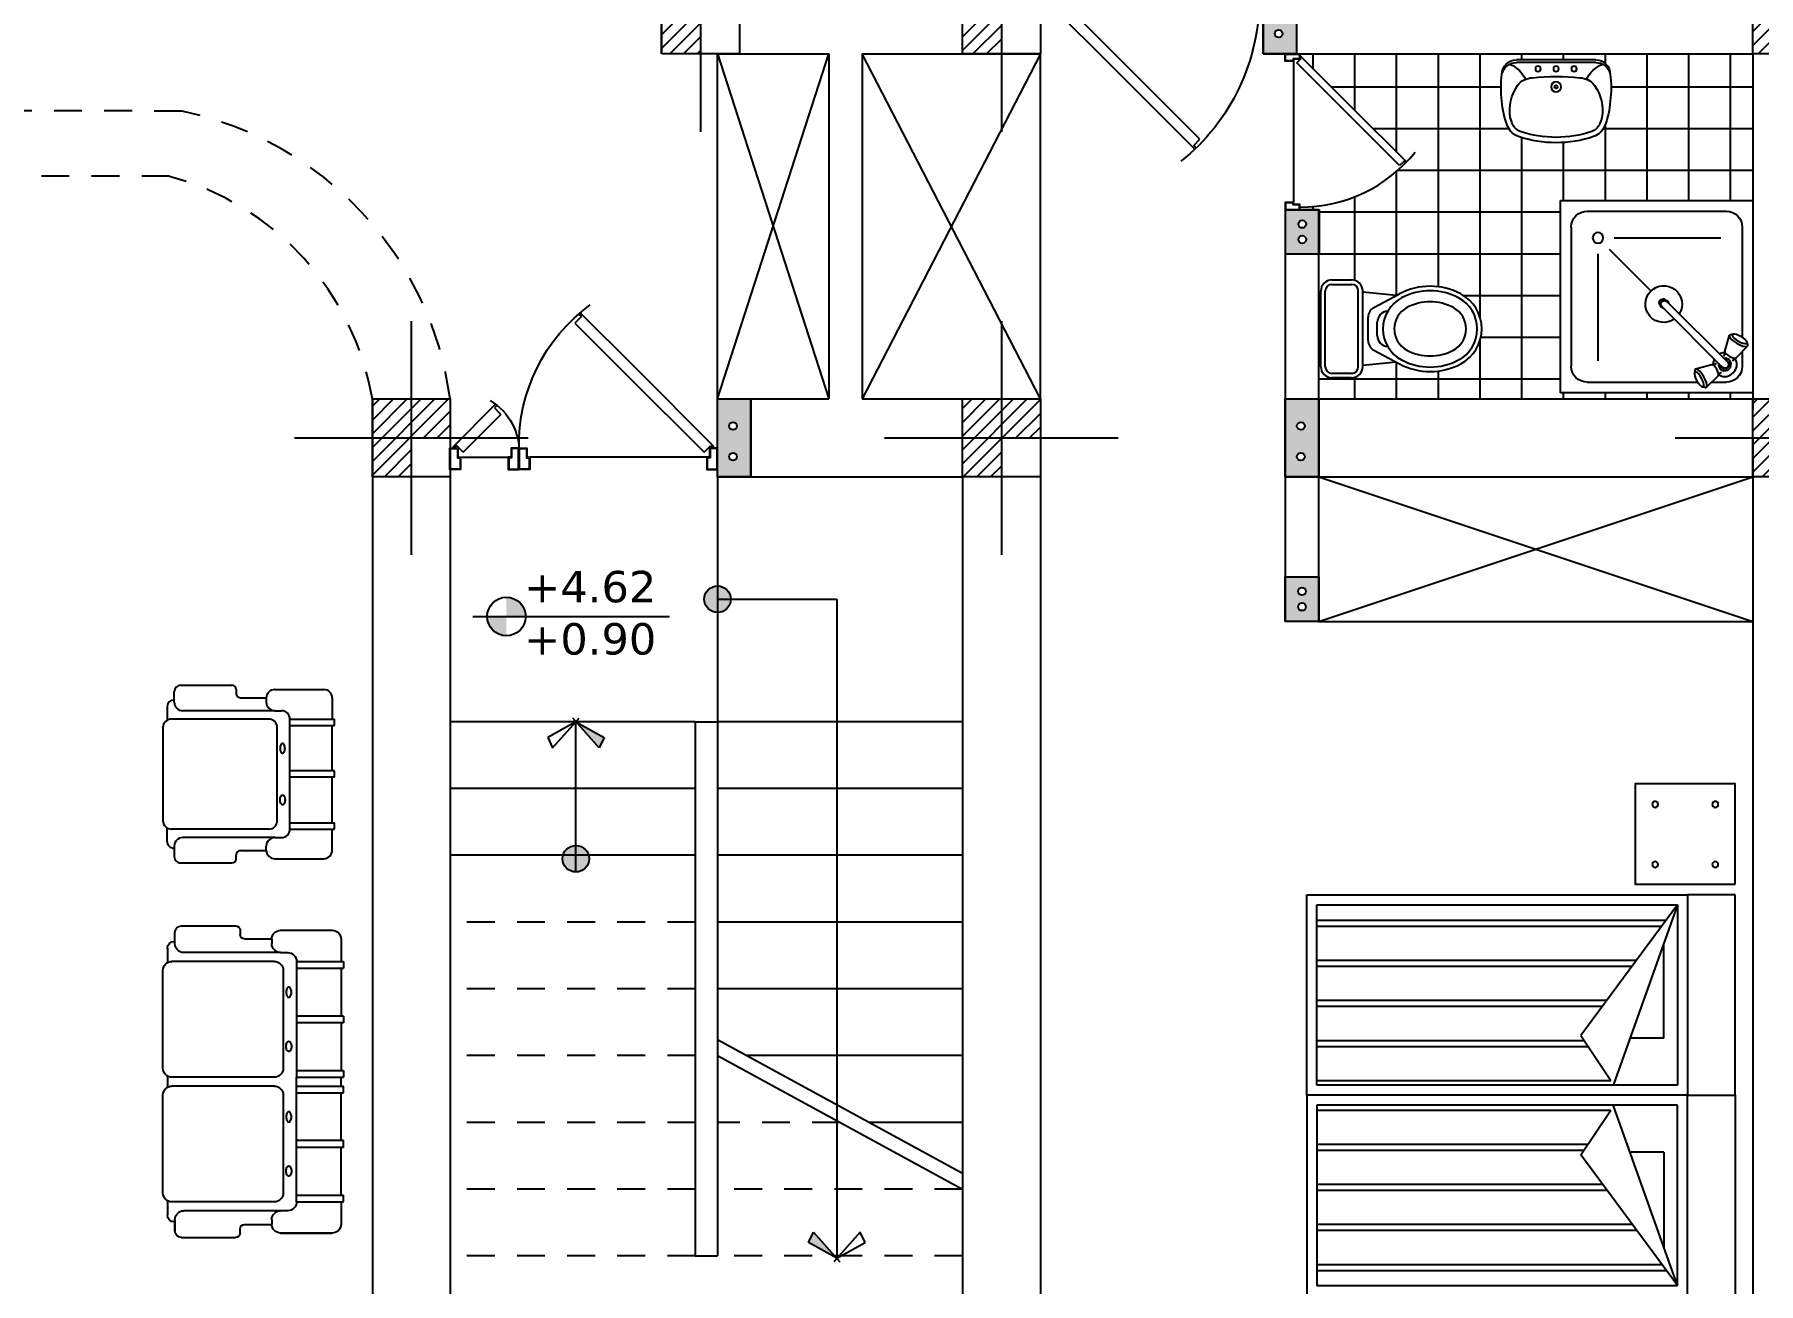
# Model space of a CAD drawing. Header units: inches. Extents: x -1482 to -895, y -39 to 122.
# Drawn here: x -1197.49 to -1189.75, y 64.37 to 69.99 of the extents above; entities that cross this region are included whole.
import ezdxf
from ezdxf.enums import TextEntityAlignment as Align

# ---------------------------------------------------------------- set-up
doc = ezdxf.new("R2010")
doc.units = ezdxf.units.IN
doc.header["$MEASUREMENT"] = 0
doc.linetypes.add('DASHED2', pattern=[0.375, 0.25, -0.125])
for name, color, linetype in [('1', 251, 'Continuous'), ('axe', 150, 'Continuous'), ('F', 251, 'Continuous'), ('fur', 22, 'Continuous'), ('GRADIANT', 251, 'Continuous')]:
    doc.layers.add(name, color=color, linetype=linetype)
doc.styles.get("Standard").update_dxf_attribs({"font": 'verdana.TTF'})

# ---------------------------------------------------------------- blocks, each defined once
blk = doc.blocks.new('DR10045K')
at = {"layer": 'fur', "color": 227}
blk.add_line((-0.0481, -0.0545), (-0.9919, -0.0545), dxfattribs=at)
at = {"layer": 'fur', "color": 227, "linetype": 'Continuous'}
for p, q in [((-0.4028, -0.4202), (-0.0603, -0.0777)), ((-0.0603, -0.0777), (-0.0314, -0.1067)), ((-0.0143, -0.1017), (-0.3678, -0.4552)), ((-0.031, -0.107), (-0.02, -0.096)), ((-0.02, -0.096), (-0.0143, -0.1017)), ((-0.7454, -0.7628), (-0.4028, -0.4202)), ((-0.3678, -0.4552), (-0.7214, -0.8088)), ((-0.716, -0.7921), (-0.7454, -0.7628)), ((-0.7271, -0.8031), (-0.716, -0.7921)), ((-0.7214, -0.8088), (-0.7271, -0.8031))]:
    blk.add_line(p, q, dxfattribs=at)
for points in [[(-0.9919, -0.0545), (-0.9919, 0), (-1.04, 0), (-1.04, -0.096), (-1.0044, -0.096), (-1.0044, -0.0545)], [(-0.0481, -0.0545), (-0.0481, 0), (0, 0), (0, -0.096), (-0.0356, -0.096), (-0.0356, -0.0545)], [(-0.9939, -0.0525), (-0.9939, -0.002), (-1.038, -0.002), (-1.038, -0.094), (-1.0064, -0.094), (-1.0064, -0.0525)], [(-0.0461, -0.0525), (-0.0461, -0.002), (-0.002, -0.002), (-0.002, -0.094), (-0.0336, -0.094), (-0.0336, -0.0525)]]:
    blk.add_lwpolyline(points, close=True, dxfattribs=at)
at = {"layer": 'fur', "color": 227}
blk.add_arc((-0.0497, -0.1055), 0.9725, 179.43894, 231.41438, dxfattribs=at)
blk = doc.blocks.new('A$C78557366')
at = {"layer": 'GRADIANT', "ltscale": 0.3}
h = blk.add_hatch(dxfattribs=at)
h.set_pattern_fill('ANSI31', color=256, scale=0.2)
h.paths.add_polyline_path([(-0.1, 0), (0, 0), (0, 0.1), (-0.1, 0.1)], flags=16)
h.paths.add_polyline_path([(0.1, 0), (0.1, 0.1), (-0.1, 0.1), (-0.1, 0)], flags=17)
h.paths.add_polyline_path([(0, -0.1), (0.1, -0.1), (0.1, 0.1), (0, 0.1)])
h.paths.add_polyline_path([(0.1, -0.1), (0.1, 0.1), (-0.1, 0.1), (-0.1, -0.1)])
at = {"layer": 'axe', "ltscale": 0.3}
for p, q in [((0, 0.3), (0, -0.3)), ((-0.3, 0), (0.3, 0))]:
    blk.add_line(p, q, dxfattribs=at)
blk.add_lwpolyline([(0.1, 0.1), (-0.1, 0.1), (-0.1, -0.1), (0.1, -0.1)], close=True, dxfattribs=at)
blk = doc.blocks.new('DBLDR120K')
at = {"layer": 'fur', "color": 136}
for p, q in [((-1.1519, -0.0545), (-0.9381, -0.0545)), ((-0.0481, -0.0545), (-0.8419, -0.0545)), ((-1.1397, -0.0777), (-0.9708, -0.2466))]:
    blk.add_line(p, q, dxfattribs=at)
at = {"layer": 'fur', "color": 136, "linetype": 'Continuous'}
for p, q in [((-1.18, -0.096), (-1.1857, -0.1017)), ((-1.1857, -0.1017), (-0.9948, -0.2926)), ((-1.169, -0.107), (-1.18, -0.096)), ((-1.1397, -0.0777), (-1.1686, -0.1067)), ((-0.4028, -0.4202), (-0.0603, -0.0777)), ((-0.0143, -0.1017), (-0.3678, -0.4552)), ((-0.0603, -0.0777), (-0.0314, -0.1067)), ((-0.031, -0.107), (-0.02, -0.096)), ((-0.02, -0.096), (-0.0143, -0.1017)), ((-1.0001, -0.2759), (-0.9708, -0.2466)), ((-0.9891, -0.287), (-1.0001, -0.2759)), ((-0.9948, -0.2926), (-0.9891, -0.287)), ((-0.6393, -0.6567), (-0.4028, -0.4202)), ((-0.3678, -0.4552), (-0.6153, -0.7027)), ((-0.61, -0.686), (-0.6393, -0.6567)), ((-0.621, -0.697), (-0.61, -0.686)), ((-0.6153, -0.7027), (-0.621, -0.697))]:
    blk.add_line(p, q, dxfattribs=at)
for points in [[(-1.1519, -0.0545), (-1.1519, 0), (-1.2, 0), (-1.2, -0.096), (-1.1644, -0.096), (-1.1644, -0.0545)], [(-0.9381, -0.0545), (-0.9381, 0), (-0.89, 0), (-0.89, -0.096), (-0.9256, -0.096), (-0.9256, -0.0545)], [(-0.8419, -0.0545), (-0.8419, 0), (-0.89, 0), (-0.89, -0.096), (-0.8544, -0.096), (-0.8544, -0.0545)], [(-0.0481, -0.0545), (-0.0481, 0), (0, 0), (0, -0.096), (-0.0356, -0.096), (-0.0356, -0.0545)], [(-1.1539, -0.0525), (-1.1539, -0.002), (-1.198, -0.002), (-1.198, -0.094), (-1.1664, -0.094), (-1.1664, -0.0525)], [(-0.9361, -0.0525), (-0.9361, -0.002), (-0.892, -0.002), (-0.892, -0.094), (-0.9236, -0.094), (-0.9236, -0.0525)], [(-0.8439, -0.0525), (-0.8439, -0.002), (-0.888, -0.002), (-0.888, -0.094), (-0.8564, -0.094), (-0.8564, -0.0525)], [(-0.0461, -0.0525), (-0.0461, -0.002), (-0.002, -0.002), (-0.002, -0.094), (-0.0336, -0.094), (-0.0336, -0.0525)]]:
    blk.add_lwpolyline(points, close=True, dxfattribs=at)
at = {"layer": 'fur', "color": 136}
for centre, radius, start, end in [((-1.6655, -0.1105), 0.7756, 8.04146, 8.19069), ((-0.1145, -0.1105), 0.7756, 171.80931, 171.95854), ((-1.154, -0.0815), 0.2645, 300.4974, 3.14148), ((-0.1145, -0.1105), 0.7756, 178.92853, 233.96606)]:
    blk.add_arc(centre, radius, start, end, dxfattribs=at)
blk = doc.blocks.new('A$C14EE399E')
h = blk.add_hatch(color=1)
h.dxf.hatch_style = 1
h.paths.add_polyline_path([(0, 0.15), (0, 0), (0.2, 0), (0.2, 0.15)])
h.paths.add_polyline_path([(0.0836, 0.0753, -1), (0.0489, 0.0753, -1)], flags=16)
h.paths.add_polyline_path([(0.1527, 0.0753, -1), (0.118, 0.0753, -1)], flags=16)
at = {"color": 1}
blk.add_lwpolyline([(0, 0.15), (0.2, 0.15), (0.2, 0), (0, 0)], close=True, dxfattribs=at)
for centre in [(0.0662, 0.0753), (0.1353, 0.0753)]:
    blk.add_circle(centre, 0.0174, dxfattribs=at)
blk = doc.blocks.new('A$C3F8B090B')
h = blk.add_hatch(color=1)
h.paths.add_polyline_path([(0, 0), (0.15, 0), (0.15, 0.35), (0, 0.35)])
h.paths.add_polyline_path([(0.0977, 0.122, -1), (0.063, 0.122, -1)], flags=16)
h.paths.add_polyline_path([(0.0977, 0.2594, -1), (0.063, 0.2594, -1)], flags=16)
at = {"color": 1}
blk.add_lwpolyline([(0.15, 0.35), (0.15, 0), (0, 0), (0, 0.35)], close=True, dxfattribs=at)
for centre in [(0.0803, 0.2594), (0.0803, 0.122)]:
    blk.add_circle(centre, 0.0174, dxfattribs=at)
blk = doc.blocks.new('FL3')
blk.add_hatch(color=150).paths.add_polyline_path([(0, 0), (0.149, -0.167), (0.181, -0.102)])
at = {"color": 150}
for p, q in [((0, 0), (-0.181, -0.102)), ((-0.149, -0.167), (0.02, 0.022)), ((0.149, -0.167), (-0.02, 0.022)), ((0, 0), (0.181, -0.102)), ((-0.181, -0.102), (-0.149, -0.167)), ((0.181, -0.102), (0.149, -0.167))]:
    blk.add_line(p, q, dxfattribs=at)
blk = doc.blocks.new('Farangi1')
for p, q in [((-0.17, 0), (0.17, 0)), ((-0.22, -0.1385), (-0.22, -0.05)), ((-0.2, -0.1385), (-0.2, -0.05)), ((-0.17, -0.02), (0.17, -0.02)), ((0.2, -0.05), (0.2, -0.1385)), ((0.22, -0.05), (0.22, -0.1385)), ((-0.17, -0.1685), (0.17, -0.1685)), ((-0.17, -0.1885), (0.17, -0.1885)), ((-0.1493, -0.3388), (-0.1643, -0.1885)), ((-0.0529, -0.2128), (0.0529, -0.2128)), ((0.1493, -0.3388), (0.1643, -0.1885)), ((-0.0956, -0.2384), (-0.1573, -0.3538)), ((-0.0298, -0.2536), (0.0298, -0.2536)), ((0.0956, -0.2384), (0.1573, -0.3538))]:
    blk.add_line(p, q)
for centre, radius, start, end in [((-0.17, -0.05), 0.05, 90, 180), ((0.17, -0.05), 0.05, 0, 90), ((-0.17, -0.05), 0.03, 90, 180), ((0.17, -0.05), 0.03, 0, 90), ((-0.17, -0.1385), 0.05, 180, 270), ((-0.17, -0.1385), 0.03, 180, 270), ((0.17, -0.1385), 0.03, 270, 0), ((0.17, -0.1385), 0.05, 270, 0), ((-0.0529, -0.2612), 0.0484, 90, 151.87119), ((0.0529, -0.2612), 0.0484, 28.12881, 90), ((0, -0.4378), 0.1584, 28.12881, 151.87119), ((-0.0298, -0.3036), 0.05, 90, 177.02271), ((0.0298, -0.3036), 0.05, 2.97729, 90), ((0.0996, -0.4911), 0.2913, 151.87119, 208.12881), ((0.0996, -0.4911), 0.2713, 151.87119, 208.1288), ((0.0996, -0.4911), 0.2213, 151.87119, 208.1288), ((0, -0.4378), 0.1084, 28.12881, 151.87119), ((-0.0996, -0.4911), 0.2213, 331.87119, 28.12881), ((-0.0996, -0.4911), 0.2713, 331.87119, 28.12881), ((-0.0996, -0.4911), 0.2913, 331.87119, 28.12881), ((0, -0.5443), 0.1584, 208.12879, 331.87119), ((0, -0.5443), 0.1084, 208.12879, 331.87119), ((0, -0.5443), 0.1784, 208.12881, 331.87119)]:
    blk.add_arc(centre, radius, start, end)
blk = doc.blocks.new('Wash1')
for p, q in [((-0.22, 0), (0.22, 0)), ((-0.22, -0.015), (0.22, -0.015))]:
    blk.add_line(p, q)
for centre, radius in [((-0.1, -0.05), 0.015), ((0, -0.05), 0.015), ((0.1, -0.05), 0.015), ((0, -0.15), 0.0277)]:
    blk.add_circle(centre, radius)
for centre, radius, start, end in [((0.2737, -0.155), 0.5786, 172.55165, 187.44835), ((-0.22, -0.08), 0.08, 90, 180), ((-0.2219, -0.0944), 0.0794, 88.62655, 169.56117), ((-0.319, -0.1782), 0.1657, 24.63856, 67.1002), ((0, -1.1605), 1.0686, 82.93363, 97.06637), ((0.319, -0.1782), 0.1657, 112.8998, 155.36144), ((0.22, -0.08), 0.08, 0, 90), ((0.2219, -0.0944), 0.0794, 10.43883, 91.37345), ((-0.2737, -0.155), 0.5786, 352.55165, 7.44835), ((-0.017, -0.2807), 0.24, 144.79671, 189.41479), ((-0.1315, -0.2), 0.1, 90, 144.79671), ((0, -0.15), 0.00875, 0, 180), ((0, -0.15), 0.00875, 180, 0), ((0, -0.15), 0.00875, 180, 0), ((0.1315, -0.2), 0.1, 35.20329, 90), ((0.017, -0.2807), 0.24, 350.58521, 35.20329), ((0.1562, -0.2002), 0.4572, 183.73593, 201.48215), ((-0.1562, -0.2002), 0.4572, 338.51785, 356.26407), ((-0.1762, -0.331), 0.1, 201.48215, 251.31992), ((0.1562, -0.2002), 0.4272, 196.2839, 201.48215), ((0.1562, -0.2002), 0.4272, 196.2839, 201.48215), ((-0.1762, -0.331), 0.07, 201.48215, 251.31992), ((0.1762, -0.331), 0.07, 288.68008, 338.51785), ((0.1762, -0.331), 0.1, 288.68008, 338.51785), ((-0.1562, -0.2002), 0.4272, 338.51785, 343.7161), ((-0.1562, -0.2002), 0.4272, 338.51785, 343.7161), ((0, 0.19), 0.65, 251.31992, 288.68008), ((0, 0.19), 0.62, 251.31992, 288.68008)]:
    blk.add_arc(centre, radius, start, end)
blk = doc.blocks.new('ROSHOEE1')
at = {"linetype": 'ByBlock'}
for p, q in [((-0.9, 0), (-0.9, -0.9)), ((0, 0), (-0.9, 0)), ((0, -0.9), (0, 0)), ((-0.775, -0.05), (-0.2581, -0.05)), ((-0.2742, -0.0873), (-0.2721, -0.0783)), ((-0.2721, -0.0783), (-0.268, -0.0677)), ((-0.268, -0.0677), (-0.2624, -0.0567)), ((-0.2624, -0.0567), (-0.2557, -0.0463)), ((-0.2557, -0.0463), (-0.2486, -0.0376)), ((-0.2477, -0.0795), (-0.2548, -0.0883)), ((-0.2486, -0.0376), (-0.2418, -0.0313)), ((-0.241, -0.0691), (-0.2477, -0.0795)), ((-0.2418, -0.0313), (-0.236, -0.0281)), ((-0.2353, -0.0581), (-0.241, -0.0691)), ((-0.2301, -0.0754), (-0.2385, -0.0884)), ((-0.2238, -0.0241), (-0.236, -0.0281)), ((-0.236, -0.0281), (-0.2317, -0.0283)), ((-0.2313, -0.0476), (-0.2353, -0.0581)), ((-0.2317, -0.0283), (-0.2294, -0.0319)), ((-0.2292, -0.0385), (-0.2313, -0.0476)), ((-0.223, -0.0616), (-0.2301, -0.0754)), ((-0.2294, -0.0319), (-0.2292, -0.0385)), ((-0.2238, -0.0241), (-0.2184, -0.0244)), ((-0.2179, -0.0485), (-0.223, -0.0616)), ((-0.2184, -0.0244), (-0.2155, -0.0289)), ((-0.1626, -0.0797), (-0.2184, -0.0244)), ((-0.2154, -0.0372), (-0.2179, -0.0485)), ((-0.2155, -0.0289), (-0.2154, -0.0372)), ((-0.1926, -0.05), (-0.125, -0.05)), ((-0.1626, -0.0797), (-0.1608, -0.0824)), ((-0.1569, -0.0825), (-0.1402, -0.077)), ((-0.1402, -0.077), (-0.1227, -0.077)), ((-0.1227, -0.077), (-0.106, -0.0825)), ((-0.85, -0.775), (-0.85, -0.125)), ((-0.725, -0.65), (-0.725, -0.15)), ((-0.274, -0.0939), (-0.2742, -0.0873)), ((-0.2717, -0.0976), (-0.274, -0.0939)), ((-0.2714, -0.1065), (-0.274, -0.0939)), ((-0.2674, -0.0978), (-0.2717, -0.0976)), ((-0.2685, -0.111), (-0.2714, -0.1065)), ((-0.2631, -0.1112), (-0.2685, -0.111)), ((-0.1926, -0.1317), (-0.2685, -0.111)), ((-0.2616, -0.0946), (-0.2674, -0.0978)), ((-0.2558, -0.1072), (-0.2631, -0.1112)), ((-0.2548, -0.0883), (-0.2616, -0.0946)), ((-0.2473, -0.0994), (-0.2558, -0.1072)), ((-0.2385, -0.0884), (-0.2473, -0.0994)), ((-0.1894, -0.1319), (-0.1926, -0.1317)), ((-0.185, -0.1295), (-0.1894, -0.1319)), ((-0.1868, -0.1411), (-0.1868, -0.1304)), ((-0.1813, -0.1578), (-0.1868, -0.1411)), ((-0.1799, -0.1247), (-0.185, -0.1295)), ((-0.1714, -0.137), (-0.1848, -0.1293)), ((-0.1812, -0.158), (-0.1813, -0.1578)), ((-0.1746, -0.1182), (-0.1799, -0.1247)), ((-0.1695, -0.1104), (-0.1746, -0.1182)), ((-0.1653, -0.1021), (-0.1695, -0.1104)), ((-0.1623, -0.0942), (-0.1653, -0.1021)), ((-0.1607, -0.0874), (-0.1623, -0.0942)), ((-0.1611, -0.1277), (-0.1527, -0.1111)), ((-0.1597, -0.1365), (-0.1611, -0.1277)), ((-0.1608, -0.0824), (-0.1607, -0.0874)), ((-0.1608, -0.0853), (-0.1569, -0.0825)), ((-0.1474, -0.0955), (-0.1608, -0.0877)), ((-0.1527, -0.1111), (-0.1361, -0.1027)), ((-0.15, -0.1269), (-0.1456, -0.1182)), ((-0.1456, -0.1182), (-0.1346, -0.1126)), ((-0.1361, -0.1027), (-0.1178, -0.1056)), ((-0.1268, -0.162), (-0.1356, -0.1606)), ((-0.1346, -0.1126), (-0.1224, -0.1145)), ((-0.1102, -0.1536), (-0.1268, -0.162)), ((-0.1173, -0.1465), (-0.126, -0.1509)), ((-0.1224, -0.1145), (-0.1136, -0.1233)), ((-0.1178, -0.1056), (-0.1047, -0.1187)), ((-0.1117, -0.1355), (-0.1173, -0.1465)), ((-0.1136, -0.1233), (-0.1117, -0.1355)), ((-0.1018, -0.137), (-0.1102, -0.1536)), ((-0.106, -0.0825), (-0.0918, -0.0928)), ((-0.1047, -0.1187), (-0.1018, -0.137)), ((-0.0945, -0.1483), (-0.0868, -0.1617)), ((-0.0918, -0.0928), (-0.0815, -0.1069)), ((-0.0815, -0.1578), (-0.0844, -0.1617)), ((-0.0815, -0.1069), (-0.0761, -0.1236)), ((-0.0761, -0.1411), (-0.0815, -0.1578)), ((-0.0761, -0.1236), (-0.0761, -0.1411)), ((-0.05, -0.1926), (-0.05, -0.125)), ((-0.1569, -0.1822), (-0.1571, -0.1821)), ((-0.1402, -0.1877), (-0.1569, -0.1822)), ((-0.1295, -0.1877), (-0.1402, -0.1877)), ((-0.1361, -0.1724), (-0.1284, -0.1857)), ((-0.131, -0.1903), (-0.1286, -0.1859)), ((-0.1308, -0.1935), (-0.131, -0.1903)), ((-0.1308, -0.1935), (-0.1101, -0.2694)), ((-0.1286, -0.1859), (-0.1238, -0.1808)), ((-0.1238, -0.1808), (-0.1173, -0.1755)), ((-0.1173, -0.1755), (-0.1095, -0.1704)), ((-0.1095, -0.1704), (-0.1012, -0.1662)), ((-0.1012, -0.1662), (-0.0933, -0.1632)), ((-0.0985, -0.2482), (-0.0875, -0.2394)), ((-0.0933, -0.1632), (-0.0865, -0.1616)), ((-0.0875, -0.2394), (-0.0745, -0.231)), ((-0.0865, -0.1616), (-0.0815, -0.1617)), ((-0.0815, -0.1617), (-0.0788, -0.1635)), ((-0.0788, -0.1635), (-0.0235, -0.2194)), ((-0.0786, -0.2486), (-0.0682, -0.2419)), ((-0.0745, -0.231), (-0.0607, -0.2239)), ((-0.0682, -0.2419), (-0.0572, -0.2362)), ((-0.0607, -0.2239), (-0.0476, -0.2189)), ((-0.0572, -0.2362), (-0.0467, -0.2322)), ((-0.0476, -0.2189), (-0.0363, -0.2163)), ((-0.0467, -0.2322), (-0.0376, -0.2301)), ((-0.0376, -0.2301), (-0.031, -0.2303)), ((-0.0363, -0.2163), (-0.028, -0.2165)), ((-0.031, -0.2303), (-0.0274, -0.2326)), ((-0.0272, -0.2369), (-0.0304, -0.2427)), ((-0.028, -0.2165), (-0.0235, -0.2194)), ((-0.0274, -0.2326), (-0.0272, -0.2369)), ((-0.0232, -0.2247), (-0.0272, -0.2369)), ((-0.0235, -0.2194), (-0.0232, -0.2247)), ((-0.1104, -0.264), (-0.1064, -0.2567)), ((-0.1101, -0.2694), (-0.1104, -0.264)), ((-0.1056, -0.2723), (-0.1101, -0.2694)), ((-0.1064, -0.2567), (-0.0985, -0.2482)), ((-0.1056, -0.2723), (-0.0931, -0.2749)), ((-0.0969, -0.2683), (-0.0937, -0.2625)), ((-0.0967, -0.2726), (-0.0969, -0.2683)), ((-0.0931, -0.2749), (-0.0967, -0.2726)), ((-0.0937, -0.2625), (-0.0874, -0.2557)), ((-0.0864, -0.2751), (-0.0931, -0.2749)), ((-0.0874, -0.2557), (-0.0786, -0.2486)), ((-0.0774, -0.273), (-0.0864, -0.2751)), ((-0.0669, -0.269), (-0.0774, -0.273)), ((-0.0558, -0.2633), (-0.0669, -0.269)), ((-0.0454, -0.2566), (-0.0558, -0.2633)), ((-0.05, -0.775), (-0.05, -0.2595)), ((-0.0367, -0.2495), (-0.0454, -0.2566)), ((-0.0304, -0.2427), (-0.0367, -0.2495)), ((-0.4293, -0.4004), (-0.4346, -0.4114)), ((-0.4184, -0.3952), (-0.4293, -0.4004)), ((-0.672, -0.672), (-0.4771, -0.4771)), ((-0.4346, -0.4114), (-0.4385, -0.4199)), ((-0.4385, -0.4199), (-0.4366, -0.43)), ((-0.4366, -0.43), (-0.4291, -0.4374)), ((-0.4346, -0.4114), (-0.4322, -0.4238)), ((-0.4333, -0.4333), (-0.4255, -0.4255)), ((-0.4322, -0.4238), (-0.423, -0.433)), ((-0.4291, -0.4374), (-0.4191, -0.4394)), ((-0.423, -0.433), (-0.4105, -0.4354)), ((-0.4105, -0.4354), (-0.4191, -0.4394)), ((-0.4105, -0.4354), (-0.3996, -0.4301)), ((-0.3996, -0.4301), (-0.3943, -0.4192)), ((-0.65, -0.725), (-0.15, -0.725)), ((-0.775, -0.85), (-0.125, -0.85)), ((-0.9, -0.9), (0, -0.9))]:
    blk.add_line(p, q, dxfattribs=at)
blk.add_lwpolyline([(-0.1194, -0.1444), (-0.1147, -0.135), (-0.1163, -0.1246), (-0.1237, -0.1172), (-0.1341, -0.1156), (-0.1435, -0.1203), (-0.4265, -0.4033), (-0.4307, -0.4121), (-0.4288, -0.4222), (-0.4214, -0.4296), (-0.4113, -0.4316), (-0.4024, -0.4273)], close=True, dxfattribs=at)
blk.add_circle((-0.725, -0.725), 0.025, dxfattribs=at)
for centre, start, end in [((-0.775, -0.125), 90, 180), ((-0.125, -0.125), 360, 90), ((-0.775, -0.775), 180, 270), ((-0.125, -0.775), 270, 360)]:
    blk.add_arc(centre, 0.075, start, end, dxfattribs=at)
blk.add_arc((-0.4173, -0.4152), 0.086, 54.99558, 32.19141)
blk = doc.blocks.new('BEDKH')
at = {"color": 236, "linetype": 'Continuous'}
for p, q in [((-0.5, -0.238), (-0.5, 0)), ((-0.5, 0), (0.5, 0)), ((0.5, 0), (0.5, -0.238)), ((-0.5, -0.238), (-0.5, -2.138)), ((0.5, -0.238), (-0.5, -0.238)), ((0.5, -2.138), (0.5, -0.238)), ((-0.45, -0.288), (-0.45, -2.088)), ((0.45, -0.288), (-0.45, -0.288)), ((0.45, -0.288), (-0.4469, -0.6071)), ((0.45, -0.288), (-0.202, -0.7704)), ((0.45, -2.088), (0.45, -0.288)), ((-0.2159, -0.3562), (-0.2159, -0.5199)), ((-0.2159, -0.3562), (0.2584, -0.3562)), ((0.3441, -2.088), (0.3441, -0.3664)), ((0.3741, -2.088), (0.3741, -0.3442)), ((0.1441, -2.088), (0.1441, -0.5143)), ((0.1741, -2.088), (0.1741, -0.4921)), ((-0.4259, -2.088), (-0.4259, -0.6211)), ((-0.202, -0.7704), (-0.4259, -0.6211)), ((-0.0559, -2.088), (-0.0559, -0.6622)), ((-0.0259, -2.088), (-0.0259, -0.64)), ((-0.2559, -2.088), (-0.2559, -0.7344)), ((-0.2259, -2.088), (-0.2259, -0.7544)), ((-0.5, -2.138), (0.5, -2.138)), ((-0.45, -2.088), (0.45, -2.088))]:
    blk.add_line(p, q, dxfattribs=at)
blk.add_lwpolyline([(0.5543, 0), (1.0543, 0), (1.0543, -0.5), (0.5543, -0.5)], close=True, dxfattribs=at)
for centre in [(0.652, -0.1), (0.952, -0.1), (0.652, -0.4), (0.952, -0.4)]:
    blk.add_circle(centre, 0.015, dxfattribs=at)
blk = doc.blocks.new('rf1')
at = {"layer": '1', "color": 236}
for p, q in [((264.0325, 267.0636), (264.0325, 267.0136)), ((264.0325, 267.0136), (264.0325, 267.0636)), ((264.0625, 267.0936), (264.3053, 267.0936)), ((264.3253, 267.0736), (264.3253, 267.0551)), ((264.3453, 267.0351), (264.4677, 267.0351)), ((264.4677, 267.0136), (264.4677, 267.0336)), ((264.7394, 267.0736), (264.5077, 267.0736)), ((264.5077, 267.0736), (264.7394, 267.0736)), ((264.7794, 266.9336), (264.7794, 267.0336)), ((263.9991, 266.9281), (263.9991, 266.9936)), ((264.0325, 267.0236), (264.0291, 267.0236)), ((264.0325, 267.0236), (264.0325, 267.0236)), ((264.5077, 266.9736), (264.0725, 266.9736)), ((264.5394, 266.9736), (264.5077, 266.9736)), ((263.9794, 266.8936), (263.9794, 266.4536)), ((264.4794, 266.9336), (264.0194, 266.9336)), ((264.5194, 266.4536), (264.5194, 266.8936)), ((264.5794, 266.9336), (264.5794, 266.3736)), ((264.5794, 266.9336), (264.7894, 266.9336)), ((264.5794, 266.9036), (264.7894, 266.9036)), ((264.7794, 266.9036), (264.7794, 266.6886)), ((264.7894, 266.9336), (264.7894, 266.9036)), ((264.7894, 266.6886), (264.5794, 266.6886)), ((264.7894, 266.6586), (264.5794, 266.6586)), ((264.7794, 266.6586), (264.7794, 266.4436)), ((264.7894, 266.6886), (264.7894, 266.6586)), ((263.9991, 266.3681), (263.9991, 266.4191)), ((264.5794, 266.4436), (264.7894, 266.4436)), ((264.7894, 266.4436), (264.7894, 266.4136)), ((264.4794, 266.4136), (264.0194, 266.4136)), ((264.4794, 266.3736), (264.0194, 266.3736)), ((264.5794, 266.4136), (264.7894, 266.4136)), ((264.5794, 266.3736), (264.7894, 266.3736)), ((264.5794, 265.8536), (264.5794, 266.3736)), ((264.5794, 266.3436), (264.7894, 266.3436)), ((264.7794, 266.4136), (264.7794, 266.3736)), ((264.7794, 266.1286), (264.7794, 266.3436)), ((264.7894, 266.3436), (264.7894, 266.3736)), ((263.9794, 266.3336), (263.9794, 265.8936)), ((264.5194, 265.8936), (264.5194, 266.3336)), ((264.7894, 266.1286), (264.5794, 266.1286)), ((264.7894, 266.0986), (264.7894, 266.1286)), ((264.7894, 266.0986), (264.5794, 266.0986)), ((264.7794, 265.8836), (264.7794, 266.0986)), ((264.5794, 265.8836), (264.7894, 265.8836)), ((264.7894, 265.8536), (264.7894, 265.8836)), ((263.9991, 265.7936), (263.9991, 265.8591)), ((264.4794, 265.8536), (264.0194, 265.8536)), ((264.5077, 265.8136), (264.0725, 265.8136)), ((264.5077, 265.8136), (264.5394, 265.8136)), ((264.5794, 265.8536), (264.7894, 265.8536)), ((264.7794, 265.7536), (264.7794, 265.8536)), ((264.0325, 265.7636), (264.0291, 265.7636)), ((264.0325, 265.7736), (264.0325, 265.7236)), ((264.3253, 265.7136), (264.3253, 265.7321)), ((264.3453, 265.7521), (264.4677, 265.7521)), ((264.4677, 265.7536), (264.4677, 265.7736)), ((264.0625, 265.6936), (264.3053, 265.6936)), ((264.5077, 265.7136), (264.7394, 265.7136))]:
    blk.add_line(p, q, dxfattribs=at)
for points in [[(264.5327, 266.7954, 0.051811), (264.5337, 266.7861, 0.065668), (264.5362, 266.7791, 0.104522), (264.5405, 266.7737, 0.172909), (264.5444, 266.7723, 0.172909), (264.5484, 266.7737, 0.104522), (264.5527, 266.7791, 0.065668), (264.5552, 266.7861, 0.051811), (264.5562, 266.7954, 0.051811), (264.5552, 266.8048, 0.065668), (264.5527, 266.8118, 0.104522), (264.5484, 266.8172, 0.172909), (264.5444, 266.8186, 0.172909), (264.5405, 266.8172, 0.104522), (264.5362, 266.8118, 0.065668), (264.5337, 266.8048, 0.051811)], [(264.5327, 266.5518, -0.051811), (264.5337, 266.5611, -0.065668), (264.5362, 266.5681, -0.104522), (264.5405, 266.5735, -0.172909), (264.5444, 266.5749, -0.172909), (264.5484, 266.5735, -0.104522), (264.5527, 266.5681, -0.065668), (264.5552, 266.5611, -0.051811), (264.5562, 266.5518, -0.051811), (264.5552, 266.5424, -0.065668), (264.5527, 266.5354, -0.104522), (264.5484, 266.53, -0.172909), (264.5444, 266.5286, -0.172909), (264.5405, 266.53, -0.104522), (264.5362, 266.5354, -0.065668), (264.5337, 266.5424, -0.051811)], [(264.5327, 266.2354, 0.051811), (264.5337, 266.2261, 0.065668), (264.5362, 266.2191, 0.104522), (264.5405, 266.2137, 0.172909), (264.5444, 266.2123, 0.172909), (264.5484, 266.2137, 0.104522), (264.5527, 266.2191, 0.065668), (264.5552, 266.2261, 0.051811), (264.5562, 266.2354, 0.051811), (264.5552, 266.2448, 0.065668), (264.5527, 266.2518, 0.104522), (264.5484, 266.2572, 0.172909), (264.5444, 266.2586, 0.172909), (264.5405, 266.2572, 0.104522), (264.5362, 266.2518, 0.065668), (264.5337, 266.2448, 0.051811)], [(264.5327, 265.9918, -0.051811), (264.5337, 266.0011, -0.065668), (264.5362, 266.0081, -0.104522), (264.5405, 266.0135, -0.172909), (264.5444, 266.0149, -0.172909), (264.5484, 266.0135, -0.104522), (264.5527, 266.0081, -0.065668), (264.5552, 266.0011, -0.051811), (264.5562, 265.9918, -0.051811), (264.5552, 265.9824, -0.065668), (264.5527, 265.9754, -0.104522), (264.5484, 265.97, -0.172909), (264.5444, 265.9686, -0.172909), (264.5405, 265.97, -0.104522), (264.5362, 265.9754, -0.065668), (264.5337, 265.9824, -0.051811)]]:
    blk.add_lwpolyline(points, format="xyb", close=True, dxfattribs=at)
for centre, radius, start, end in [((264.0625, 267.0636), 0.03, 90, 180), ((264.3053, 267.0736), 0.02, 0, 90), ((264.3453, 267.0551), 0.02, 180, 270), ((264.5077, 267.0336), 0.04, 90, 180), ((264.7394, 267.0336), 0.04, 0, 90), ((264.0291, 266.9936), 0.03, 90, 180), ((264.0725, 267.0136), 0.04, 180, 270), ((264.5077, 267.0136), 0.04, 180, 270), ((264.5394, 266.9336), 0.04, 0, 90), ((264.0194, 266.8936), 0.04, 90, 180), ((264.4794, 266.8936), 0.04, 0, 90), ((264.0194, 266.4536), 0.04, 180, 270), ((264.4794, 266.4536), 0.04, 270, 0), ((264.0194, 266.3336), 0.04, 90, 180), ((264.4794, 266.3336), 0.04, 0, 90), ((264.0194, 265.8936), 0.04, 180, 270), ((264.4794, 265.8936), 0.04, 270, 0), ((264.0725, 265.7736), 0.04, 90, 180), ((264.5077, 265.7736), 0.04, 90, 180), ((264.5394, 265.8536), 0.04, 270, 0), ((264.0291, 265.7936), 0.03, 180, 270), ((264.0625, 265.7236), 0.03, 180, 270), ((264.3453, 265.7321), 0.02, 90, 180), ((264.5077, 265.7536), 0.04, 180, 270), ((264.7394, 265.7536), 0.04, 270, 0), ((264.3053, 265.7136), 0.02, 270, 0)]:
    blk.add_arc(centre, radius, start, end, dxfattribs=at)
blk = doc.blocks.new('MOBL1')
at = {"color": 236}
for p, q in [((-0.4, 0.5283), (-0.4, 0.76)), ((-0.36, 0.8), (-0.26, 0.8)), ((-0.26, 0.6), (-0.26, 0.81)), ((-0.23, 0.81), (-0.26, 0.81)), ((-0.23, 0.6), (-0.23, 0.81)), ((-0.015, 0.8), (-0.23, 0.8)), ((-0.015, 0.81), (-0.015, 0.6)), ((0.015, 0.81), (-0.015, 0.81)), ((0.015, 0.81), (0.015, 0.6)), ((0.23, 0.8), (0.015, 0.8)), ((0.23, 0.6), (0.23, 0.81)), ((0.26, 0.81), (0.23, 0.81)), ((0.26, 0.6), (0.26, 0.81)), ((0.36, 0.8), (0.26, 0.8)), ((0.4, 0.5283), (0.4, 0.76)), ((0.26, 0.6), (-0.26, 0.6)), ((-0.3, 0.5283), (-0.3, 0.56)), ((-0.3, 0.5283), (-0.3, 0.0931)), ((-0.26, 0.5), (-0.26, 0.04)), ((0.22, 0.54), (-0.22, 0.54)), ((0.26, 0.5), (0.26, 0.04)), ((0.3, 0.5283), (0.3, 0.56)), ((0.3, 0.5283), (0.3, 0.0931)), ((-0.3615, 0.366), (-0.3615, 0.4884)), ((-0.36, 0.4883), (-0.34, 0.4883)), ((0.36, 0.4883), (0.34, 0.4883)), ((0.3615, 0.366), (0.3615, 0.4884)), ((-0.42, 0.0831), (-0.42, 0.326)), ((-0.4, 0.346), (-0.3815, 0.346)), ((0.4, 0.346), (0.3815, 0.346)), ((0.42, 0.0831), (0.42, 0.326)), ((-0.34, 0.0531), (-0.39, 0.0531)), ((-0.35, 0.0531), (-0.35, 0.0498)), ((-0.32, 0.0198), (-0.2545, 0.0198)), ((-0.22, 0), (0.22, 0)), ((0.32, 0.0198), (0.2545, 0.0198)), ((0.34, 0.0531), (0.39, 0.0531)), ((0.35, 0.0531), (0.35, 0.0498))]:
    blk.add_line(p, q, dxfattribs=at)
for points in [[(-0.1218, 0.5534, 0.051811), (-0.1125, 0.5543, 0.065668), (-0.1055, 0.5568, 0.104522), (-0.1001, 0.5611, 0.172909), (-0.0987, 0.5651, 0.172909), (-0.1001, 0.5691, 0.104522), (-0.1055, 0.5734, 0.065668), (-0.1125, 0.5759, 0.051811), (-0.1218, 0.5768, 0.051811), (-0.1312, 0.5759, 0.065668), (-0.1382, 0.5734, 0.104522), (-0.1436, 0.5691, 0.172909), (-0.145, 0.5651, 0.172909), (-0.1436, 0.5611, 0.104522), (-0.1382, 0.5568, 0.065668), (-0.1312, 0.5543, 0.051811)], [(0.1218, 0.5534, -0.051811), (0.1125, 0.5543, -0.065668), (0.1055, 0.5568, -0.104522), (0.1001, 0.5611, -0.172909), (0.0987, 0.5651, -0.172909), (0.1001, 0.5691, -0.104522), (0.1055, 0.5734, -0.065668), (0.1125, 0.5759, -0.051811), (0.1218, 0.5768, -0.051811), (0.1312, 0.5759, -0.065668), (0.1382, 0.5734, -0.104522), (0.1436, 0.5691, -0.172909), (0.145, 0.5651, -0.172909), (0.1436, 0.5611, -0.104522), (0.1382, 0.5568, -0.065668), (0.1312, 0.5543, -0.051811)]]:
    blk.add_lwpolyline(points, format="xyb", close=True, dxfattribs=at)
for centre, radius, start, end in [((-0.36, 0.76), 0.04, 90, 180), ((0.36, 0.76), 0.04, 0, 90), ((-0.26, 0.56), 0.04, 90, 180), ((0.26, 0.56), 0.04, 0, 90), ((-0.36, 0.5283), 0.04, 180, 270), ((-0.34, 0.5283), 0.04, 270, 0), ((-0.22, 0.5), 0.04, 90, 180), ((0.22, 0.5), 0.04, 0, 90), ((0.34, 0.5283), 0.04, 180, 270), ((0.36, 0.5283), 0.04, 270, 0), ((-0.4, 0.326), 0.02, 90, 180), ((-0.3815, 0.366), 0.02, 270, 0), ((0.3815, 0.366), 0.02, 180, 270), ((0.4, 0.326), 0.02, 0, 90), ((-0.39, 0.0831), 0.03, 180, 270), ((-0.34, 0.0931), 0.04, 270, 0), ((0.34, 0.0931), 0.04, 180, 270), ((0.39, 0.0831), 0.03, 270, 0), ((-0.32, 0.0498), 0.03, 180, 270), ((-0.22, 0.04), 0.04, 180, 270), ((0.22, 0.04), 0.04, 270, 0), ((0.32, 0.0498), 0.03, 270, 0)]:
    blk.add_arc(centre, radius, start, end, dxfattribs=at)

msp = doc.modelspace()

# ---------------------------------------------------------------- hatches: boundary and pattern name
at = {"layer": 'fur', "linetype": 'Continuous', "true_color": 0x474747}
h = msp.add_hatch(dxfattribs=at)
h.set_pattern_fill('ANSI37,_O', color=49, scale=1.5, angle=315)
h.set_pattern_definition([(0, (0, 0), (6e-17, 0.1875), []), (90, (0, 0), (-0.1875, 6e-17), [])])
h.paths.add_polyline_path([(-1190.4356, 73.4664, -0.414214), (-1190.4073, 73.4947), (-1189.8028, 73.4947, -0.414214), (-1189.7745, 73.4664), (-1189.7745, 73.5979), (-1190.7055, 73.5979, -0.414214), (-1190.6407, 73.5331, -0.065091), (-1190.6407, 73.4116, -0.077588), (-1190.6656, 73.3001, -0.220952), (-1190.7151, 73.253, -0.164474), (-1191.0523, 73.253, -0.220952), (-1191.1018, 73.3001, -0.077588), (-1191.1267, 73.4116, -0.065091), (-1191.1267, 73.5331, -0.414214), (-1191.0619, 73.5979), (-1191.9006, 73.5979), (-1191.9006, 73.5825), (-1191.8962, 73.5869), (-1191.6242, 73.3149), (-1191.3523, 73.0429, -0.207434), (-1191.9007, 72.8116), (-1191.9007, 72.7979), (-1191.8245, 72.7979), (-1191.8245, 72.7979), (-1191.8245, 71.6979), (-1189.7745, 71.6979), (-1189.7745, 71.8231, -0.414214), (-1189.8028, 71.7947), (-1190.4073, 71.7947, -0.414214), (-1190.4356, 71.8231)])
h.paths.add_polyline_path([(-1191.9007, 71.5479), (-1191.9007, 71.5325), (-1191.8963, 71.5369), (-1191.6243, 71.2649), (-1191.3523, 70.993, -0.207434), (-1191.9007, 70.7616), (-1191.9007, 70.7479), (-1191.8245, 70.7479), (-1191.8245, 70.7479), (-1191.8245, 70.2479), (-1190.1745, 70.2479), (-1190.1745, 71.5479)])
h.paths.add_polyline_path([(-1190.6385, 69.2393), (-1189.7745, 69.2393), (-1189.7745, 69.8979), (-1191.8099, 69.8979), (-1191.8099, 69.8845), (-1191.8061, 69.8883), (-1191.5681, 69.6503), (-1191.3301, 69.4123, -0.207434), (-1191.8099, 69.2099), (-1191.8099, 69.1979), (-1191.7245, 69.1979), (-1191.7232, 69.1979), (-1191.7232, 68.9979), (-1191.7245, 68.9979), (-1191.7245, 68.3479), (-1189.7745, 68.3479), (-1189.7745, 68.3753), (-1190.6385, 68.3753)])
h.paths.add_polyline_path([(-1190.8766, 69.5735, -0.077588), (-1190.9016, 69.685, -0.065091), (-1190.9016, 69.8065, -0.414214), (-1190.8368, 69.8713), (-1190.4804, 69.8713, -0.414214), (-1190.4156, 69.8065, -0.065091), (-1190.4156, 69.685, -0.077588), (-1190.4405, 69.5735, -0.220952), (-1190.4899, 69.5264, -0.164474), (-1190.8272, 69.5264, -0.220952)], flags=16)
h.paths.add_polyline_path([(-1190.8194, 69.5494, -0.220952), (-1190.854, 69.5824, -0.022686), (-1190.8642, 69.6121, -0.197181), (-1190.8312, 69.756, -0.143289), (-1190.7956, 69.7843, 0.191261), (-1190.868, 69.8519, -0.126586), (-1190.8368, 69.8591), (-1190.4804, 69.8591, -0.126584), (-1190.4491, 69.8519, 0.191261), (-1190.5215, 69.7843, -0.143289), (-1190.4859, 69.756, -0.197181), (-1190.453, 69.6121, -0.022686), (-1190.4631, 69.5824, -0.220952), (-1190.4977, 69.5494, -0.164474)], flags=0)
h.paths.add_polyline_path([(-1191.087, 68.8198, -0.599332), (-1191.087, 68.5052, -0.250522), (-1191.3616, 68.5052), (-1191.3765, 68.5132), (-1191.5268, 68.4982), (-1191.5268, 68.4925, -0.414214), (-1191.5768, 68.4425), (-1191.6653, 68.4425, -0.414214), (-1191.7153, 68.4925), (-1191.7153, 68.8325, -0.414214), (-1191.6653, 68.8825), (-1191.5768, 68.8825, -0.414214), (-1191.5268, 68.8325), (-1191.5268, 68.8269), (-1191.3765, 68.8119), (-1191.3616, 68.8198, -0.250522)], flags=16)
h.paths.add_polyline_path([(-1191.0964, 68.8022, -0.599332), (-1191.0964, 68.5229, -0.250522), (-1191.3522, 68.5229, -0.138869), (-1191.4143, 68.5828, -0.399074), (-1191.4617, 68.6327), (-1191.4617, 68.6924, -0.399074), (-1191.4143, 68.7423, -0.138869), (-1191.3522, 68.8022, -0.250522)], flags=0)
h.paths.add_polyline_path([(-1191.12, 68.7581, -0.599332), (-1191.12, 68.567, -0.250522), (-1191.3286, 68.567, -0.599332), (-1191.3286, 68.7581, -0.250522)], flags=0)
h.paths.add_polyline_path([(-1190.681, 69.7498, -1), (-1190.6361, 69.7498, -1)], flags=0)
h.paths.add_polyline_path([(-1190.6657, 69.7498, 1), (-1190.6515, 69.7498, 1)], flags=0)
h.paths.add_polyline_path([(-1190.7517, 69.8308, -1), (-1190.7274, 69.8308, -1)], flags=0)
h.paths.add_polyline_path([(-1190.6707, 69.8308, -1), (-1190.6464, 69.8308, -1)], flags=0)
h.paths.add_polyline_path([(-1191.5468, 68.8325), (-1191.5468, 68.4925, -0.414214), (-1191.5768, 68.4625), (-1191.6653, 68.4625, -0.414214), (-1191.6953, 68.4925), (-1191.6953, 68.8325, -0.414214), (-1191.6653, 68.8625), (-1191.5768, 68.8625, -0.414214)], flags=0)
h.paths.add_polyline_path([(-1190.5897, 69.8308, -1), (-1190.5654, 69.8308, -1)], flags=0)
at = {"layer": 'fur'}
h = msp.add_hatch(color=156, dxfattribs=at)
edge = h.paths.add_edge_path()
edge.add_arc((-1195.3723, 67.3704), 0.0864, 0, 90)
edge.add_line((-1195.3723, 67.4569), (-1195.3723, 67.3704))
edge.add_line((-1195.3723, 67.3704), (-1195.2859, 67.3704))
edge = h.paths.add_edge_path()
edge.add_arc((-1195.3723, 67.3704), 0.0864, 180, 270)
edge.add_line((-1195.3723, 67.284), (-1195.3723, 67.3704))
edge.add_line((-1195.3723, 67.3704), (-1195.4588, 67.3704))
at = {"layer": 'fur', "linetype": 'Continuous'}
h = msp.add_hatch(color=136, dxfattribs=at)
h.dxf.hatch_style = 1
h.paths.add_polyline_path([(-1194.4245, 67.5075), (-1194.4245, 67.3883, 0.414214), (-1194.365, 67.4479, 0.414214)])
h.paths.add_polyline_path([(-1194.4245, 67.5075, 0.414214), (-1194.4841, 67.4479), (-1194.4245, 67.4479)])
h.paths.add_polyline_path([(-1194.4245, 67.4479), (-1194.4841, 67.4479, 0.414214), (-1194.4245, 67.3883)])
h = msp.add_hatch(color=136, dxfattribs=at)
h.dxf.hatch_style = 1
h.paths.add_polyline_path([(-1195.0605, 66.2227), (-1195.0605, 66.3418, 0.414214), (-1195.1201, 66.2822, 0.414214)])
h.paths.add_polyline_path([(-1195.0605, 66.2227, 0.414214), (-1195.0009, 66.2822), (-1195.0605, 66.2822)])
h.paths.add_polyline_path([(-1195.0605, 66.2822), (-1195.0009, 66.2822, 0.414214), (-1195.0605, 66.3418)])

# ---------------------------------------------------------------- linework, layer by layer
at = {"ltscale": 0.3}
for p, q in [((-1191.9745, 70.7479), (-1191.9745, 69.8979)), ((-1194.6756, 69.8979), (-1194.6756, 70.2479)), ((-1192.9745, 70.2479), (-1192.9745, 69.8979)), ((-1194.4245, 69.8979), (-1193.9245, 69.8979)), ((-1194.2745, 69.8979), (-1193.9245, 69.8979)), ((-1193.9245, 69.8979), (-1193.9245, 68.3479)), ((-1193.7745, 69.8979), (-1193.7745, 68.3479)), ((-1193.7745, 69.8979), (-1192.9745, 69.8979)), ((-1191.9745, 69.8979), (-1191.8745, 69.8979)), ((-1191.9745, 69.8979), (-1189.7745, 69.8979)), ((-1189.7745, 69.8979), (-1189.7745, 68.2979)), ((-1191.8745, 69.2303), (-1191.8745, 67.3479)), ((-1191.7245, 69.1979), (-1191.8732, 69.1979)), ((-1191.7245, 68.3479), (-1191.7245, 69.1979)), ((-1195.9745, 68.3479), (-1195.6245, 68.3479)), ((-1195.9745, 68.3479), (-1195.9745, 63.3479)), ((-1195.6245, 68.3479), (-1195.6245, 63.3479)), ((-1194.4245, 68.3479), (-1193.9245, 68.3479)), ((-1194.4245, 67.9979), (-1194.4245, 68.3479)), ((-1194.2745, 68.3479), (-1193.9245, 68.3479)), ((-1194.2745, 67.9979), (-1194.2745, 68.3479)), ((-1193.7745, 68.3479), (-1192.9745, 68.3479)), ((-1192.9745, 68.3479), (-1192.9745, 63.3479)), ((-1191.7745, 68.3479), (-1189.7745, 68.3479)), ((-1191.7246, 67.3479), (-1191.7246, 68.3479)), ((-1189.7745, 68.1729), (-1189.7745, 63.3479)), ((-1194.4245, 67.9979), (-1193.3245, 67.9979)), ((-1193.3245, 67.9979), (-1193.3245, 63.3479)), ((-1191.8745, 67.9979), (-1189.7745, 67.9979)), ((-1194.4245, 65.47), (-1193.3245, 64.87)), ((-1194.4245, 65.3979), (-1193.3245, 64.7979))]:
    msp.add_line(p, q, dxfattribs=at)
at = {"color": 252, "ltscale": 0.3}
for p, q in [((-1194.4246, 67.9979), (-1194.4245, 66.8979)), ((-1194.5245, 66.8979), (-1195.6245, 66.8979)), ((-1194.5245, 66.8979), (-1194.5245, 64.4979)), ((-1194.5245, 66.8979), (-1194.4245, 66.8979)), ((-1194.4245, 66.8979), (-1194.4245, 64.4979)), ((-1193.3245, 66.8979), (-1194.4245, 66.8979)), ((-1194.4245, 66.8979), (-1194.4245, 64.7979)), ((-1194.5245, 66.5979), (-1195.6245, 66.5979)), ((-1193.3245, 66.5979), (-1194.4245, 66.5979)), ((-1194.5245, 66.2979), (-1195.6245, 66.2979)), ((-1193.3245, 66.2979), (-1194.4245, 66.2979)), ((-1193.3245, 65.9979), (-1194.4245, 65.9979)), ((-1193.3245, 65.6979), (-1194.4245, 65.6979)), ((-1193.3245, 65.3979), (-1194.2924, 65.3979)), ((-1193.3245, 65.0979), (-1193.7424, 65.0979)), ((-1194.5245, 64.4979), (-1194.4245, 64.4979))]:
    msp.add_line(p, q, dxfattribs=at)
at = {"ltscale": 0.3}
msp.add_lwpolyline([(-1191.7246, 67.3479), (-1191.8745, 67.3479)], dxfattribs=at)
at = {"layer": 'fur', "color": 136, "linetype": 'DASHED2', "ltscale": 0.5}
for p, q in [((-1196.8288, 69.6411), (-1200.9879, 69.6479)), ((-1196.8854, 69.3479), (-1200.9879, 69.3479)), ((-1194.5245, 65.9979), (-1195.6245, 65.9979)), ((-1194.5245, 65.6979), (-1195.6245, 65.6979)), ((-1194.5245, 65.3979), (-1195.6245, 65.3979)), ((-1194.5245, 65.0979), (-1195.6245, 65.0979)), ((-1193.8745, 65.0979), (-1194.4245, 65.0979)), ((-1194.5245, 64.7979), (-1195.6245, 64.7979)), ((-1193.3245, 64.7979), (-1194.4245, 64.7979)), ((-1194.5245, 64.4979), (-1195.6245, 64.4979)), ((-1193.3245, 64.4979), (-1194.4245, 64.4979))]:
    msp.add_line(p, q, dxfattribs=at)
at = {"layer": 'fur', "color": 136, "linetype": 'Continuous'}
for p, q in [((-1194.4245, 67.4479), (-1193.8885, 67.4479)), ((-1193.8885, 67.4479), (-1193.8885, 64.487)), ((-1191.7246, 67.3479), (-1189.7745, 67.3479)), ((-1195.0605, 66.2227), (-1195.0605, 66.8979))]:
    msp.add_line(p, q, dxfattribs=at)
at = {"layer": 'fur', "color": 156}
msp.add_line((-1195.5236, 67.3704), (-1194.6397, 67.3704), dxfattribs=at)
at = {"layer": 'fur', "color": 136, "linetype": 'Continuous'}
for points in [[(-1194.4245, 68.3479), (-1194.4245, 69.8979)], [(-1194.4245, 69.8979), (-1193.9245, 68.3479)], [(-1194.4245, 68.3479), (-1193.9245, 69.8979)], [(-1192.9745, 69.8979), (-1193.7745, 68.3479)], [(-1192.9745, 68.3479), (-1193.7745, 69.8979)], [(-1192.9745, 68.3479), (-1192.9745, 69.8979)], [(-1191.7246, 67.9979), (-1189.7745, 67.3479)], [(-1191.7246, 67.3479), (-1189.7745, 67.9979)]]:
    msp.add_lwpolyline(points, dxfattribs=at)
at = {"layer": 'fur', "color": 156}
msp.add_circle((-1195.3723, 67.3704), 0.0864, dxfattribs=at)
at = {"layer": 'fur', "color": 136, "linetype": 'Continuous'}
for centre in [(-1194.4245, 67.4479), (-1195.0605, 66.2822)]:
    msp.add_circle(centre, 0.0596, dxfattribs=at)
at = {"layer": 'fur', "color": 136, "linetype": 'DASHED2', "ltscale": 0.5}
for centre, radius, start, end in [((-1197.1406, 68.1433), 1.5299, 7.68563, 78.23899), ((-1197.212, 68.1354), 1.2556, 9.74135, 74.93407)]:
    msp.add_arc(centre, radius, start, end, dxfattribs=at)

# ---------------------------------------------------------------- block references
at = {"xscale": 0.9999900196616685, "yscale": 0.9999900196616685, "zscale": 0.9999900196616685, "rotation": 179.9881526941475}
for p in [(-1191.8245, 70.2479), (-1194.2745, 68.3479), (-1191.7245, 68.3479)]:
    msp.add_blockref('A$C3F8B090B', p, dxfattribs=at)
at = {"rotation": 90}
for p in [(-1191.7232, 68.9979), (-1191.7245, 67.3479)]:
    msp.add_blockref('A$C14EE399E', p, dxfattribs=at)
at = {"xscale": -1, "rotation": 180}
msp.add_blockref('rf1', (-1460.8941, 331.6742), dxfattribs=at)
at = {"layer": '1', "xscale": 0.9499999999989086, "yscale": 0.9499999999989086, "zscale": 0.9499999999989086, "rotation": 270}
msp.add_blockref('MOBL1', (-1196.9147, 66.6622), dxfattribs=at)
at = {"layer": 'axe', "ltscale": 0.3, "xscale": -1.750000000001592, "yscale": 1.750000000001592, "zscale": 1.750000000001592, "rotation": 90}
for p in [(-1194.5002, 70.0725), (-1193.1495, 70.0729), (-1189.5995, 70.0729), (-1195.7995, 68.1729), (-1193.1495, 68.1729), (-1189.5995, 68.1729)]:
    msp.add_blockref('A$C78557366', p, dxfattribs=at)
at = {"layer": 'F', "color": 8, "linetype": 'ByBlock', "xscale": -0.9600000000000364, "yscale": 0.9600000000000364, "zscale": 0.9599999999999397, "rotation": 180}
msp.add_blockref('ROSHOEE1', (-1189.7745, 68.3753), dxfattribs=at)
at = {"layer": 'fur'}
for name, p, xscale, yscale, zscale, rotation in [('DR10045K', (-1192.9745, 70.2479), -0.9615753517458359, 0.9615753517458572, 0.9615753517458506, 359.9999999999981), ('DR10045K', (-1191.8745, 69.8979), 0.673102746224501, 0.673102746224501, 0.673102746224501, 90.00000000000483), ('DBLDR120K', (-1194.4245, 68.0309), -1.00166944908176, 1.001669449081788, 1.001669449081792, 180), ('BEDKH', (-1189.8539, 65.6696), -0.8999999999999773, 0.8999999999999773, 0.8999999999999772, 270.0000000004559), ('BEDKH', (-1189.8539, 64.7696), 0.8999999999999773, 0.8999999999999773, 0.8999999999999773, 269.999999999544)]:
    msp.add_blockref(name, p, dxfattribs=dict(at, xscale=xscale, yscale=yscale, zscale=zscale, rotation=rotation))
at = {"layer": 'fur', "xscale": -0.8100000000000023, "yscale": 0.8099999999999792, "zscale": 0.8099999999999795}
msp.add_blockref('Wash1', (-1190.6586, 69.8713), dxfattribs=at)
at = {"layer": 'fur', "rotation": 90}
msp.add_blockref('Farangi1', (-1191.7153, 68.6625), dxfattribs=at)
at = {"layer": 'fur', "color": 136, "linetype": 'Continuous', "xscale": 0.7000000000000455, "yscale": 0.7000000000000455, "zscale": 0.7000000000000455}
msp.add_blockref('FL3', (-1195.0605, 66.8979), dxfattribs=at)
at = {"layer": 'fur', "color": 136, "linetype": 'Continuous', "xscale": 0.7000000000000455, "yscale": 0.7000000000000455, "zscale": 0.7000000000000455, "rotation": 180}
msp.add_blockref('FL3', (-1193.8885, 64.487), dxfattribs=at)

# ---------------------------------------------------------------- texts
at = {"layer": 'axe', "ltscale": 100}
for s, p in [('+4.62', (-1194.9959, 67.5048)), ('+0.90', (-1194.9959, 67.2702))]:
    msp.add_text(s, height=0.14112, dxfattribs=at).set_placement(p, align=Align.MIDDLE_CENTER)

doc.saveas('drawing.dxf')
